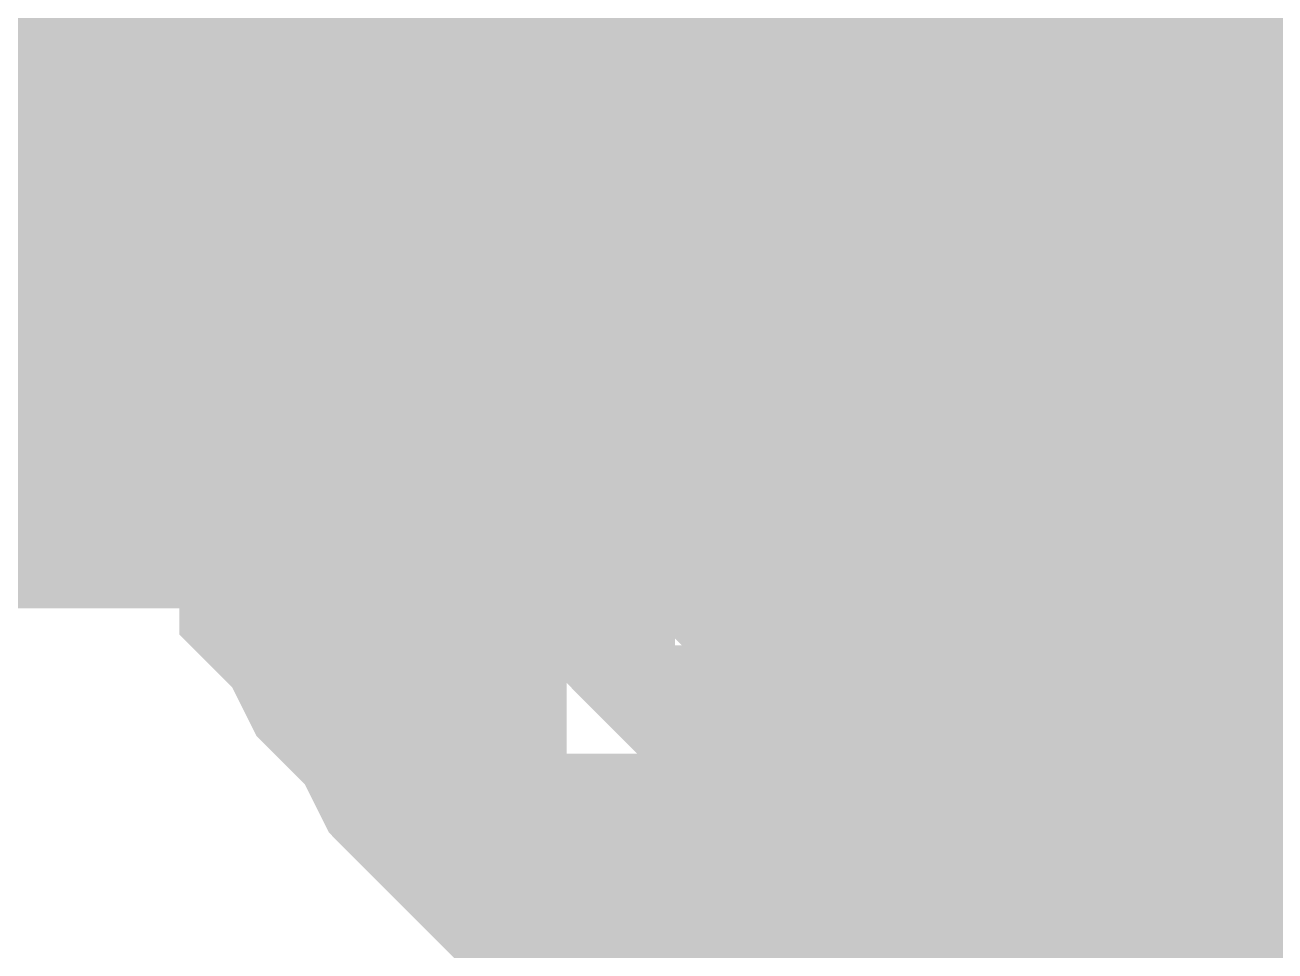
# Model space of a CAD drawing. Header units: inches. Extents: x 0 to 841, y 0 to 594.
# Drawn here: x 379.019 to 380.179, y 551.803 to 552.662 of the extents above; entities that cross this region are included whole.
import ezdxf

# ---------------------------------------------------------------- set-up
doc = ezdxf.new("R2010")
doc.units = ezdxf.units.IN
doc.layers.add('Sheet', color=255, linetype='Continuous')

msp = doc.modelspace()

# ---------------------------------------------------------------- linework, layer by layer
at = {"layer": 'Sheet'}
for points in [[(387.5095, 567.4982, 0.7493, 0.7493, 0), (380.0086, 567.4982, 0.7493, 0.7493, 0), (380.0086, 552.4955, 0.7493, 0.7493, 0), (380.0086, 552.4955, 0.7493, 0.7493, 0), (380.0086, 549.98, 0.7493, 0.7493, 0)], [(379.245, 552.4955, 0.2997, 0.2997, 0), (379.245, 552.5404, 0.2997, 0.2997, 0), (379.245, 552.5628, 0.2997, 0.2997, 0), (379.245, 552.6078, 0.2997, 0.2997, 0), (379.2675, 552.6527, 0.2997, 0.2997, 0), (379.2675, 552.6751, 0.2997, 0.2997, 0), (379.2899, 552.7201, 0.2997, 0.2997, 0), (379.2899, 552.7425, 0.2997, 0.2997, 0), (379.3124, 552.7874, 0.2997, 0.2997, 0), (379.3124, 552.8099, 0.2997, 0.2997, 0), (379.3348, 552.8548, 0.2997, 0.2997, 0)], [(379.245, 552.4955, 0.2997, 0.2997, 0), (379.245, 552.5404, 0.2997, 0.2997, 0), (379.245, 552.5628, 0.2997, 0.2997, 0), (379.245, 552.6078, 0.2997, 0.2997, 0), (379.2675, 552.6527, 0.2997, 0.2997, 0), (379.2675, 552.6751, 0.2997, 0.2997, 0), (379.2899, 552.7201, 0.2997, 0.2997, 0), (379.2899, 552.7425, 0.2997, 0.2997, 0), (379.3124, 552.7874, 0.2997, 0.2997, 0), (379.3124, 552.8099, 0.2997, 0.2997, 0), (379.3348, 552.8548, 0.2997, 0.2997, 0)], [(379.245, 552.4955, 0.2997, 0.2997, 0), (379.245, 552.5404, 0.2997, 0.2997, 0), (379.245, 552.5628, 0.2997, 0.2997, 0), (379.245, 552.6078, 0.2997, 0.2997, 0), (379.2675, 552.6527, 0.2997, 0.2997, 0), (379.2675, 552.6751, 0.2997, 0.2997, 0), (379.2899, 552.7201, 0.2997, 0.2997, 0), (379.2899, 552.7425, 0.2997, 0.2997, 0), (379.3124, 552.7874, 0.2997, 0.2997, 0), (379.3124, 552.8099, 0.2997, 0.2997, 0), (379.3348, 552.8548, 0.2997, 0.2997, 0)], [(379.245, 552.4955, 0.2997, 0.2997, 0), (379.245, 552.5404, 0.2997, 0.2997, 0), (379.245, 552.5628, 0.2997, 0.2997, 0), (379.245, 552.6078, 0.2997, 0.2997, 0), (379.2675, 552.6527, 0.2997, 0.2997, 0), (379.2675, 552.6751, 0.2997, 0.2997, 0), (379.2899, 552.7201, 0.2997, 0.2997, 0), (379.2899, 552.7425, 0.2997, 0.2997, 0), (379.3124, 552.7874, 0.2997, 0.2997, 0), (379.3124, 552.8099, 0.2997, 0.2997, 0), (379.3348, 552.8548, 0.2997, 0.2997, 0)], [(379.5145, 552.4955, 0.2997, 0.2997, 0), (379.5145, 552.5179, 0.2997, 0.2997, 0), (379.5145, 552.5404, 0.2997, 0.2997, 0), (379.5145, 552.5628, 0.2997, 0.2997, 0), (379.5145, 552.5853, 0.2997, 0.2997, 0), (379.537, 552.6078, 0.2997, 0.2997, 0), (379.537, 552.6302, 0.2997, 0.2997, 0), (379.537, 552.6751, 0.2997, 0.2997, 0), (379.5594, 552.6751, 0.2997, 0.2997, 0), (379.5594, 552.6976, 0.2997, 0.2997, 0), (379.5819, 552.7201, 0.2997, 0.2997, 0), (379.5819, 552.7425, 0.2997, 0.2997, 0), (379.6043, 552.765, 0.2997, 0.2997, 0), (379.6043, 552.7874, 0.2997, 0.2997, 0), (379.6268, 552.8099, 0.2997, 0.2997, 0), (379.6492, 552.8324, 0.2997, 0.2997, 0)], [(379.5145, 552.4955, 0.2997, 0.2997, 0), (379.5145, 552.5179, 0.2997, 0.2997, 0), (379.5145, 552.5404, 0.2997, 0.2997, 0), (379.5145, 552.5628, 0.2997, 0.2997, 0), (379.5145, 552.5853, 0.2997, 0.2997, 0), (379.537, 552.6078, 0.2997, 0.2997, 0), (379.537, 552.6302, 0.2997, 0.2997, 0), (379.537, 552.6751, 0.2997, 0.2997, 0), (379.5594, 552.6751, 0.2997, 0.2997, 0), (379.5594, 552.6976, 0.2997, 0.2997, 0), (379.5819, 552.7201, 0.2997, 0.2997, 0), (379.5819, 552.7425, 0.2997, 0.2997, 0), (379.6043, 552.765, 0.2997, 0.2997, 0), (379.6043, 552.7874, 0.2997, 0.2997, 0), (379.6268, 552.8099, 0.2997, 0.2997, 0), (379.6492, 552.8324, 0.2997, 0.2997, 0)], [(379.5145, 552.4955, 0.2997, 0.2997, 0), (379.5145, 552.5179, 0.2997, 0.2997, 0), (379.5145, 552.5404, 0.2997, 0.2997, 0), (379.5145, 552.5628, 0.2997, 0.2997, 0), (379.5145, 552.5853, 0.2997, 0.2997, 0), (379.537, 552.6078, 0.2997, 0.2997, 0), (379.537, 552.6302, 0.2997, 0.2997, 0), (379.537, 552.6751, 0.2997, 0.2997, 0), (379.5594, 552.6751, 0.2997, 0.2997, 0), (379.5594, 552.6976, 0.2997, 0.2997, 0), (379.5819, 552.7201, 0.2997, 0.2997, 0), (379.5819, 552.7425, 0.2997, 0.2997, 0), (379.6043, 552.765, 0.2997, 0.2997, 0), (379.6043, 552.7874, 0.2997, 0.2997, 0), (379.6268, 552.8099, 0.2997, 0.2997, 0), (379.6492, 552.8324, 0.2997, 0.2997, 0)], [(379.5145, 552.4955, 0.2997, 0.2997, 0), (379.5145, 552.5179, 0.2997, 0.2997, 0), (379.5145, 552.5404, 0.2997, 0.2997, 0), (379.5145, 552.5628, 0.2997, 0.2997, 0), (379.5145, 552.5853, 0.2997, 0.2997, 0), (379.537, 552.6078, 0.2997, 0.2997, 0), (379.537, 552.6302, 0.2997, 0.2997, 0), (379.537, 552.6751, 0.2997, 0.2997, 0), (379.5594, 552.6751, 0.2997, 0.2997, 0), (379.5594, 552.6976, 0.2997, 0.2997, 0), (379.5819, 552.7201, 0.2997, 0.2997, 0), (379.5819, 552.7425, 0.2997, 0.2997, 0), (379.6043, 552.765, 0.2997, 0.2997, 0), (379.6043, 552.7874, 0.2997, 0.2997, 0), (379.6268, 552.8099, 0.2997, 0.2997, 0), (379.6492, 552.8324, 0.2997, 0.2997, 0)], [(345.0193, 552.4955, 0.7493, 0.7493, 0), (362.5139, 552.4955, 0.7493, 0.7493, 0), (380.0086, 552.4955, 0.7493, 0.7493, 0)], [(380.0086, 552.4955, 0.7493, 0.7493, 0), (385.0167, 552.4955, 0.7493, 0.7493, 0)], [(379.245, 552.4955, 0.0991, 0.0991, 0), (379.245, 552.5404, 0.0991, 0.0991, 0), (379.245, 552.5628, 0.0991, 0.0991, 0), (379.245, 552.6078, 0.0991, 0.0991, 0), (379.2675, 552.6527, 0.0991, 0.0991, 0), (379.2675, 552.6751, 0.0991, 0.0991, 0), (379.2899, 552.7201, 0.0991, 0.0991, 0)], [(379.245, 552.4955, 0.0991, 0.0991, 0), (379.245, 552.5404, 0.0991, 0.0991, 0), (379.245, 552.5628, 0.0991, 0.0991, 0), (379.245, 552.6078, 0.0991, 0.0991, 0), (379.2675, 552.6527, 0.0991, 0.0991, 0), (379.2675, 552.6751, 0.0991, 0.0991, 0), (379.2899, 552.7201, 0.0991, 0.0991, 0)], [(379.245, 552.4955, 0.0991, 0.0991, 0), (379.245, 552.5404, 0.0991, 0.0991, 0), (379.245, 552.5628, 0.0991, 0.0991, 0), (379.245, 552.6078, 0.0991, 0.0991, 0), (379.2675, 552.6527, 0.0991, 0.0991, 0), (379.2675, 552.6751, 0.0991, 0.0991, 0), (379.2899, 552.7201, 0.0991, 0.0991, 0)], [(379.245, 552.4955, 0.0991, 0.0991, 0), (379.245, 552.5404, 0.0991, 0.0991, 0), (379.245, 552.5628, 0.0991, 0.0991, 0), (379.245, 552.6078, 0.0991, 0.0991, 0), (379.2675, 552.6527, 0.0991, 0.0991, 0), (379.2675, 552.6751, 0.0991, 0.0991, 0), (379.2899, 552.7201, 0.0991, 0.0991, 0)], [(379.5145, 552.4955, 0.0991, 0.0991, 0), (379.5145, 552.5179, 0.0991, 0.0991, 0), (379.5145, 552.5404, 0.0991, 0.0991, 0), (379.5145, 552.5628, 0.0991, 0.0991, 0), (379.5145, 552.5853, 0.0991, 0.0991, 0), (379.537, 552.6078, 0.0991, 0.0991, 0), (379.537, 552.6302, 0.0991, 0.0991, 0), (379.537, 552.6751, 0.0991, 0.0991, 0), (379.5594, 552.6751, 0.0991, 0.0991, 0), (379.5594, 552.6976, 0.0991, 0.0991, 0), (379.5819, 552.7201, 0.0991, 0.0991, 0)], [(379.5145, 552.4955, 0.0991, 0.0991, 0), (379.5145, 552.5179, 0.0991, 0.0991, 0), (379.5145, 552.5404, 0.0991, 0.0991, 0), (379.5145, 552.5628, 0.0991, 0.0991, 0), (379.5145, 552.5853, 0.0991, 0.0991, 0), (379.537, 552.6078, 0.0991, 0.0991, 0), (379.537, 552.6302, 0.0991, 0.0991, 0), (379.537, 552.6751, 0.0991, 0.0991, 0), (379.5594, 552.6751, 0.0991, 0.0991, 0), (379.5594, 552.6976, 0.0991, 0.0991, 0), (379.5819, 552.7201, 0.0991, 0.0991, 0)], [(379.5145, 552.4955, 0.0991, 0.0991, 0), (379.5145, 552.5179, 0.0991, 0.0991, 0), (379.5145, 552.5404, 0.0991, 0.0991, 0), (379.5145, 552.5628, 0.0991, 0.0991, 0), (379.5145, 552.5853, 0.0991, 0.0991, 0), (379.537, 552.6078, 0.0991, 0.0991, 0), (379.537, 552.6302, 0.0991, 0.0991, 0), (379.537, 552.6751, 0.0991, 0.0991, 0), (379.5594, 552.6751, 0.0991, 0.0991, 0), (379.5594, 552.6976, 0.0991, 0.0991, 0), (379.5819, 552.7201, 0.0991, 0.0991, 0)], [(379.5145, 552.4955, 0.0991, 0.0991, 0), (379.5145, 552.5179, 0.0991, 0.0991, 0), (379.5145, 552.5404, 0.0991, 0.0991, 0), (379.5145, 552.5628, 0.0991, 0.0991, 0), (379.5145, 552.5853, 0.0991, 0.0991, 0), (379.537, 552.6078, 0.0991, 0.0991, 0), (379.537, 552.6302, 0.0991, 0.0991, 0), (379.537, 552.6751, 0.0991, 0.0991, 0), (379.5594, 552.6751, 0.0991, 0.0991, 0), (379.5594, 552.6976, 0.0991, 0.0991, 0), (379.5819, 552.7201, 0.0991, 0.0991, 0)], [(380.0086, 551.7319, 0.2997, 0.2997, 0), (379.9637, 551.7319, 0.2997, 0.2997, 0), (379.9187, 551.7319, 0.2997, 0.2997, 0), (379.8963, 551.7319, 0.2997, 0.2997, 0), (379.8514, 551.7543, 0.2997, 0.2997, 0), (379.8065, 551.7543, 0.2997, 0.2997, 0), (379.784, 551.7768, 0.2997, 0.2997, 0), (379.7391, 551.7768, 0.2997, 0.2997, 0), (379.7166, 551.7992, 0.2997, 0.2997, 0), (379.6717, 551.7992, 0.2997, 0.2997, 0), (379.6492, 551.8217, 0.2997, 0.2997, 0), (379.6043, 551.8441, 0.2997, 0.2997, 0), (379.5819, 551.8666, 0.2997, 0.2997, 0), (379.5594, 551.8891, 0.2997, 0.2997, 0), (379.5145, 551.9115, 0.2997, 0.2997, 0), (379.492, 551.934, 0.2997, 0.2997, 0), (379.4696, 551.9564, 0.2997, 0.2997, 0), (379.4471, 551.9789, 0.2997, 0.2997, 0), (379.4247, 552.0014, 0.2997, 0.2997, 0), (379.4022, 552.0463, 0.2997, 0.2997, 0), (379.3798, 552.0687, 0.2997, 0.2997, 0), (379.3573, 552.0912, 0.2997, 0.2997, 0), (379.3348, 552.1361, 0.2997, 0.2997, 0), (379.3124, 552.1586, 0.2997, 0.2997, 0), (379.3124, 552.2035, 0.2997, 0.2997, 0), (379.2899, 552.226, 0.2997, 0.2997, 0), (379.2899, 552.2709, 0.2997, 0.2997, 0), (379.2675, 552.2933, 0.2997, 0.2997, 0), (379.2675, 552.3382, 0.2997, 0.2997, 0), (379.245, 552.3832, 0.2997, 0.2997, 0), (379.245, 552.4056, 0.2997, 0.2997, 0), (379.245, 552.4505, 0.2997, 0.2997, 0), (379.245, 552.4955, 0.2997, 0.2997, 0)], [(379.245, 552.4955, 0.2997, 0.2997, 0), (379.245, 552.4955, 0.2997, 0.2997, 0)], [(380.0086, 551.7319, 0.2997, 0.2997, 0), (379.9637, 551.7319, 0.2997, 0.2997, 0), (379.9187, 551.7319, 0.2997, 0.2997, 0), (379.8963, 551.7319, 0.2997, 0.2997, 0), (379.8514, 551.7543, 0.2997, 0.2997, 0), (379.8065, 551.7543, 0.2997, 0.2997, 0), (379.784, 551.7768, 0.2997, 0.2997, 0), (379.7391, 551.7768, 0.2997, 0.2997, 0), (379.7166, 551.7992, 0.2997, 0.2997, 0), (379.6717, 551.7992, 0.2997, 0.2997, 0), (379.6492, 551.8217, 0.2997, 0.2997, 0), (379.6043, 551.8441, 0.2997, 0.2997, 0), (379.5819, 551.8666, 0.2997, 0.2997, 0), (379.5594, 551.8891, 0.2997, 0.2997, 0), (379.5145, 551.9115, 0.2997, 0.2997, 0), (379.492, 551.934, 0.2997, 0.2997, 0), (379.4696, 551.9564, 0.2997, 0.2997, 0), (379.4471, 551.9789, 0.2997, 0.2997, 0), (379.4247, 552.0014, 0.2997, 0.2997, 0), (379.4022, 552.0463, 0.2997, 0.2997, 0), (379.3798, 552.0687, 0.2997, 0.2997, 0), (379.3573, 552.0912, 0.2997, 0.2997, 0), (379.3348, 552.1361, 0.2997, 0.2997, 0), (379.3124, 552.1586, 0.2997, 0.2997, 0), (379.3124, 552.2035, 0.2997, 0.2997, 0), (379.2899, 552.226, 0.2997, 0.2997, 0), (379.2899, 552.2709, 0.2997, 0.2997, 0), (379.2675, 552.2933, 0.2997, 0.2997, 0), (379.2675, 552.3382, 0.2997, 0.2997, 0), (379.245, 552.3832, 0.2997, 0.2997, 0), (379.245, 552.4056, 0.2997, 0.2997, 0), (379.245, 552.4505, 0.2997, 0.2997, 0), (379.245, 552.4955, 0.2997, 0.2997, 0)], [(379.245, 552.4955, 0.2997, 0.2997, 0), (379.245, 552.4955, 0.2997, 0.2997, 0)], [(380.0086, 551.7319, 0.2997, 0.2997, 0), (379.9637, 551.7319, 0.2997, 0.2997, 0), (379.9187, 551.7319, 0.2997, 0.2997, 0), (379.8963, 551.7319, 0.2997, 0.2997, 0), (379.8514, 551.7543, 0.2997, 0.2997, 0), (379.8065, 551.7543, 0.2997, 0.2997, 0), (379.784, 551.7768, 0.2997, 0.2997, 0), (379.7391, 551.7768, 0.2997, 0.2997, 0), (379.7166, 551.7992, 0.2997, 0.2997, 0), (379.6717, 551.7992, 0.2997, 0.2997, 0), (379.6492, 551.8217, 0.2997, 0.2997, 0), (379.6043, 551.8441, 0.2997, 0.2997, 0), (379.5819, 551.8666, 0.2997, 0.2997, 0), (379.5594, 551.8891, 0.2997, 0.2997, 0), (379.5145, 551.9115, 0.2997, 0.2997, 0), (379.492, 551.934, 0.2997, 0.2997, 0), (379.4696, 551.9564, 0.2997, 0.2997, 0), (379.4471, 551.9789, 0.2997, 0.2997, 0), (379.4247, 552.0014, 0.2997, 0.2997, 0), (379.4022, 552.0463, 0.2997, 0.2997, 0), (379.3798, 552.0687, 0.2997, 0.2997, 0), (379.3573, 552.0912, 0.2997, 0.2997, 0), (379.3348, 552.1361, 0.2997, 0.2997, 0), (379.3124, 552.1586, 0.2997, 0.2997, 0), (379.3124, 552.2035, 0.2997, 0.2997, 0), (379.2899, 552.226, 0.2997, 0.2997, 0), (379.2899, 552.2709, 0.2997, 0.2997, 0), (379.2675, 552.2933, 0.2997, 0.2997, 0), (379.2675, 552.3382, 0.2997, 0.2997, 0), (379.245, 552.3832, 0.2997, 0.2997, 0), (379.245, 552.4056, 0.2997, 0.2997, 0), (379.245, 552.4505, 0.2997, 0.2997, 0), (379.245, 552.4955, 0.2997, 0.2997, 0)], [(379.245, 552.4955, 0.2997, 0.2997, 0), (379.245, 552.4955, 0.2997, 0.2997, 0)], [(380.0086, 551.7319, 0.2997, 0.2997, 0), (379.9637, 551.7319, 0.2997, 0.2997, 0), (379.9187, 551.7319, 0.2997, 0.2997, 0), (379.8963, 551.7319, 0.2997, 0.2997, 0), (379.8514, 551.7543, 0.2997, 0.2997, 0), (379.8065, 551.7543, 0.2997, 0.2997, 0), (379.784, 551.7768, 0.2997, 0.2997, 0), (379.7391, 551.7768, 0.2997, 0.2997, 0), (379.7166, 551.7992, 0.2997, 0.2997, 0), (379.6717, 551.7992, 0.2997, 0.2997, 0), (379.6492, 551.8217, 0.2997, 0.2997, 0), (379.6043, 551.8441, 0.2997, 0.2997, 0), (379.5819, 551.8666, 0.2997, 0.2997, 0), (379.5594, 551.8891, 0.2997, 0.2997, 0), (379.5145, 551.9115, 0.2997, 0.2997, 0), (379.492, 551.934, 0.2997, 0.2997, 0), (379.4696, 551.9564, 0.2997, 0.2997, 0), (379.4471, 551.9789, 0.2997, 0.2997, 0), (379.4247, 552.0014, 0.2997, 0.2997, 0), (379.4022, 552.0463, 0.2997, 0.2997, 0), (379.3798, 552.0687, 0.2997, 0.2997, 0), (379.3573, 552.0912, 0.2997, 0.2997, 0), (379.3348, 552.1361, 0.2997, 0.2997, 0), (379.3124, 552.1586, 0.2997, 0.2997, 0), (379.3124, 552.2035, 0.2997, 0.2997, 0), (379.2899, 552.226, 0.2997, 0.2997, 0), (379.2899, 552.2709, 0.2997, 0.2997, 0), (379.2675, 552.2933, 0.2997, 0.2997, 0), (379.2675, 552.3382, 0.2997, 0.2997, 0), (379.245, 552.3832, 0.2997, 0.2997, 0), (379.245, 552.4056, 0.2997, 0.2997, 0), (379.245, 552.4505, 0.2997, 0.2997, 0), (379.245, 552.4955, 0.2997, 0.2997, 0)], [(379.245, 552.4955, 0.2997, 0.2997, 0), (379.245, 552.4955, 0.2997, 0.2997, 0)], [(380.0086, 551.9789, 0.2997, 0.2997, 0), (379.9861, 551.9789, 0.2997, 0.2997, 0), (379.9637, 551.9789, 0.2997, 0.2997, 0), (379.9412, 551.9789, 0.2997, 0.2997, 0), (379.9187, 551.9789, 0.2997, 0.2997, 0), (379.8963, 552.0014, 0.2997, 0.2997, 0), (379.8738, 552.0014, 0.2997, 0.2997, 0), (379.8289, 552.0014, 0.2997, 0.2997, 0), (379.8065, 552.0238, 0.2997, 0.2997, 0), (379.8065, 552.0238, 0.2997, 0.2997, 0), (379.784, 552.0463, 0.2997, 0.2997, 0), (379.7615, 552.0463, 0.2997, 0.2997, 0), (379.7391, 552.0687, 0.2997, 0.2997, 0), (379.7166, 552.0687, 0.2997, 0.2997, 0), (379.6942, 552.0912, 0.2997, 0.2997, 0), (379.6717, 552.1137, 0.2997, 0.2997, 0), (379.6717, 552.1361, 0.2997, 0.2997, 0), (379.6492, 552.1361, 0.2997, 0.2997, 0), (379.6268, 552.1586, 0.2997, 0.2997, 0), (379.6043, 552.181, 0.2997, 0.2997, 0), (379.6043, 552.2035, 0.2997, 0.2997, 0), (379.5819, 552.226, 0.2997, 0.2997, 0), (379.5819, 552.2484, 0.2997, 0.2997, 0), (379.5594, 552.2709, 0.2997, 0.2997, 0), (379.5594, 552.2933, 0.2997, 0.2997, 0), (379.537, 552.3158, 0.2997, 0.2997, 0), (379.537, 552.3382, 0.2997, 0.2997, 0), (379.537, 552.3607, 0.2997, 0.2997, 0), (379.5145, 552.3832, 0.2997, 0.2997, 0), (379.5145, 552.4056, 0.2997, 0.2997, 0), (379.5145, 552.4505, 0.2997, 0.2997, 0), (379.5145, 552.473, 0.2997, 0.2997, 0), (379.5145, 552.4955, 0.2997, 0.2997, 0)], [(379.5145, 552.4955, 0.2997, 0.2997, 0), (379.5145, 552.4955, 0.2997, 0.2997, 0)], [(380.0086, 551.9789, 0.2997, 0.2997, 0), (379.9861, 551.9789, 0.2997, 0.2997, 0), (379.9637, 551.9789, 0.2997, 0.2997, 0), (379.9412, 551.9789, 0.2997, 0.2997, 0), (379.9187, 551.9789, 0.2997, 0.2997, 0), (379.8963, 552.0014, 0.2997, 0.2997, 0), (379.8738, 552.0014, 0.2997, 0.2997, 0), (379.8289, 552.0014, 0.2997, 0.2997, 0), (379.8065, 552.0238, 0.2997, 0.2997, 0), (379.8065, 552.0238, 0.2997, 0.2997, 0), (379.784, 552.0463, 0.2997, 0.2997, 0), (379.7615, 552.0463, 0.2997, 0.2997, 0), (379.7391, 552.0687, 0.2997, 0.2997, 0), (379.7166, 552.0687, 0.2997, 0.2997, 0), (379.6942, 552.0912, 0.2997, 0.2997, 0), (379.6717, 552.1137, 0.2997, 0.2997, 0), (379.6717, 552.1361, 0.2997, 0.2997, 0), (379.6492, 552.1361, 0.2997, 0.2997, 0), (379.6268, 552.1586, 0.2997, 0.2997, 0), (379.6043, 552.181, 0.2997, 0.2997, 0), (379.6043, 552.2035, 0.2997, 0.2997, 0), (379.5819, 552.226, 0.2997, 0.2997, 0), (379.5819, 552.2484, 0.2997, 0.2997, 0), (379.5594, 552.2709, 0.2997, 0.2997, 0), (379.5594, 552.2933, 0.2997, 0.2997, 0), (379.537, 552.3158, 0.2997, 0.2997, 0), (379.537, 552.3382, 0.2997, 0.2997, 0), (379.537, 552.3607, 0.2997, 0.2997, 0), (379.5145, 552.3832, 0.2997, 0.2997, 0), (379.5145, 552.4056, 0.2997, 0.2997, 0), (379.5145, 552.4505, 0.2997, 0.2997, 0), (379.5145, 552.473, 0.2997, 0.2997, 0), (379.5145, 552.4955, 0.2997, 0.2997, 0)], [(379.5145, 552.4955, 0.2997, 0.2997, 0), (379.5145, 552.4955, 0.2997, 0.2997, 0)], [(380.0086, 551.9789, 0.2997, 0.2997, 0), (379.9861, 551.9789, 0.2997, 0.2997, 0), (379.9637, 551.9789, 0.2997, 0.2997, 0), (379.9412, 551.9789, 0.2997, 0.2997, 0), (379.9187, 551.9789, 0.2997, 0.2997, 0), (379.8963, 552.0014, 0.2997, 0.2997, 0), (379.8738, 552.0014, 0.2997, 0.2997, 0), (379.8289, 552.0014, 0.2997, 0.2997, 0), (379.8065, 552.0238, 0.2997, 0.2997, 0), (379.8065, 552.0238, 0.2997, 0.2997, 0), (379.784, 552.0463, 0.2997, 0.2997, 0), (379.7615, 552.0463, 0.2997, 0.2997, 0), (379.7391, 552.0687, 0.2997, 0.2997, 0), (379.7166, 552.0687, 0.2997, 0.2997, 0), (379.6942, 552.0912, 0.2997, 0.2997, 0), (379.6717, 552.1137, 0.2997, 0.2997, 0), (379.6717, 552.1361, 0.2997, 0.2997, 0), (379.6492, 552.1361, 0.2997, 0.2997, 0), (379.6268, 552.1586, 0.2997, 0.2997, 0), (379.6043, 552.181, 0.2997, 0.2997, 0), (379.6043, 552.2035, 0.2997, 0.2997, 0), (379.5819, 552.226, 0.2997, 0.2997, 0), (379.5819, 552.2484, 0.2997, 0.2997, 0), (379.5594, 552.2709, 0.2997, 0.2997, 0), (379.5594, 552.2933, 0.2997, 0.2997, 0), (379.537, 552.3158, 0.2997, 0.2997, 0), (379.537, 552.3382, 0.2997, 0.2997, 0), (379.537, 552.3607, 0.2997, 0.2997, 0), (379.5145, 552.3832, 0.2997, 0.2997, 0), (379.5145, 552.4056, 0.2997, 0.2997, 0), (379.5145, 552.4505, 0.2997, 0.2997, 0), (379.5145, 552.473, 0.2997, 0.2997, 0), (379.5145, 552.4955, 0.2997, 0.2997, 0)], [(379.5145, 552.4955, 0.2997, 0.2997, 0), (379.5145, 552.4955, 0.2997, 0.2997, 0)], [(380.0086, 551.9789, 0.2997, 0.2997, 0), (379.9861, 551.9789, 0.2997, 0.2997, 0), (379.9637, 551.9789, 0.2997, 0.2997, 0), (379.9412, 551.9789, 0.2997, 0.2997, 0), (379.9187, 551.9789, 0.2997, 0.2997, 0), (379.8963, 552.0014, 0.2997, 0.2997, 0), (379.8738, 552.0014, 0.2997, 0.2997, 0), (379.8289, 552.0014, 0.2997, 0.2997, 0), (379.8065, 552.0238, 0.2997, 0.2997, 0), (379.8065, 552.0238, 0.2997, 0.2997, 0), (379.784, 552.0463, 0.2997, 0.2997, 0), (379.7615, 552.0463, 0.2997, 0.2997, 0), (379.7391, 552.0687, 0.2997, 0.2997, 0), (379.7166, 552.0687, 0.2997, 0.2997, 0), (379.6942, 552.0912, 0.2997, 0.2997, 0), (379.6717, 552.1137, 0.2997, 0.2997, 0), (379.6717, 552.1361, 0.2997, 0.2997, 0), (379.6492, 552.1361, 0.2997, 0.2997, 0), (379.6268, 552.1586, 0.2997, 0.2997, 0), (379.6043, 552.181, 0.2997, 0.2997, 0), (379.6043, 552.2035, 0.2997, 0.2997, 0), (379.5819, 552.226, 0.2997, 0.2997, 0), (379.5819, 552.2484, 0.2997, 0.2997, 0), (379.5594, 552.2709, 0.2997, 0.2997, 0), (379.5594, 552.2933, 0.2997, 0.2997, 0), (379.537, 552.3158, 0.2997, 0.2997, 0), (379.537, 552.3382, 0.2997, 0.2997, 0), (379.537, 552.3607, 0.2997, 0.2997, 0), (379.5145, 552.3832, 0.2997, 0.2997, 0), (379.5145, 552.4056, 0.2997, 0.2997, 0), (379.5145, 552.4505, 0.2997, 0.2997, 0), (379.5145, 552.473, 0.2997, 0.2997, 0), (379.5145, 552.4955, 0.2997, 0.2997, 0)], [(379.5145, 552.4955, 0.2997, 0.2997, 0), (379.5145, 552.4955, 0.2997, 0.2997, 0)], [(379.8963, 551.7319, 0.0991, 0.0991, 0), (379.8514, 551.7543, 0.0991, 0.0991, 0), (379.8065, 551.7543, 0.0991, 0.0991, 0), (379.784, 551.7768, 0.0991, 0.0991, 0), (379.7391, 551.7768, 0.0991, 0.0991, 0), (379.7166, 551.7992, 0.0991, 0.0991, 0), (379.6717, 551.7992, 0.0991, 0.0991, 0), (379.6492, 551.8217, 0.0991, 0.0991, 0), (379.6043, 551.8441, 0.0991, 0.0991, 0), (379.5819, 551.8666, 0.0991, 0.0991, 0), (379.5594, 551.8891, 0.0991, 0.0991, 0), (379.5145, 551.9115, 0.0991, 0.0991, 0), (379.492, 551.934, 0.0991, 0.0991, 0), (379.4696, 551.9564, 0.0991, 0.0991, 0), (379.4471, 551.9789, 0.0991, 0.0991, 0), (379.4247, 552.0014, 0.0991, 0.0991, 0), (379.4022, 552.0463, 0.0991, 0.0991, 0), (379.3798, 552.0687, 0.0991, 0.0991, 0), (379.3573, 552.0912, 0.0991, 0.0991, 0), (379.3348, 552.1361, 0.0991, 0.0991, 0), (379.3124, 552.1586, 0.0991, 0.0991, 0), (379.3124, 552.2035, 0.0991, 0.0991, 0), (379.2899, 552.226, 0.0991, 0.0991, 0), (379.2899, 552.2709, 0.0991, 0.0991, 0), (379.2675, 552.2933, 0.0991, 0.0991, 0), (379.2675, 552.3382, 0.0991, 0.0991, 0), (379.245, 552.3832, 0.0991, 0.0991, 0), (379.245, 552.4056, 0.0991, 0.0991, 0), (379.245, 552.4505, 0.0991, 0.0991, 0), (379.245, 552.4955, 0.0991, 0.0991, 0)], [(379.245, 552.4955, 0.0991, 0.0991, 0), (379.245, 552.4955, 0.0991, 0.0991, 0)], [(379.8963, 551.7319, 0.0991, 0.0991, 0), (379.8514, 551.7543, 0.0991, 0.0991, 0), (379.8065, 551.7543, 0.0991, 0.0991, 0), (379.784, 551.7768, 0.0991, 0.0991, 0), (379.7391, 551.7768, 0.0991, 0.0991, 0), (379.7166, 551.7992, 0.0991, 0.0991, 0), (379.6717, 551.7992, 0.0991, 0.0991, 0), (379.6492, 551.8217, 0.0991, 0.0991, 0), (379.6043, 551.8441, 0.0991, 0.0991, 0), (379.5819, 551.8666, 0.0991, 0.0991, 0), (379.5594, 551.8891, 0.0991, 0.0991, 0), (379.5145, 551.9115, 0.0991, 0.0991, 0), (379.492, 551.934, 0.0991, 0.0991, 0), (379.4696, 551.9564, 0.0991, 0.0991, 0), (379.4471, 551.9789, 0.0991, 0.0991, 0), (379.4247, 552.0014, 0.0991, 0.0991, 0), (379.4022, 552.0463, 0.0991, 0.0991, 0), (379.3798, 552.0687, 0.0991, 0.0991, 0), (379.3573, 552.0912, 0.0991, 0.0991, 0), (379.3348, 552.1361, 0.0991, 0.0991, 0), (379.3124, 552.1586, 0.0991, 0.0991, 0), (379.3124, 552.2035, 0.0991, 0.0991, 0), (379.2899, 552.226, 0.0991, 0.0991, 0), (379.2899, 552.2709, 0.0991, 0.0991, 0), (379.2675, 552.2933, 0.0991, 0.0991, 0), (379.2675, 552.3382, 0.0991, 0.0991, 0), (379.245, 552.3832, 0.0991, 0.0991, 0), (379.245, 552.4056, 0.0991, 0.0991, 0), (379.245, 552.4505, 0.0991, 0.0991, 0), (379.245, 552.4955, 0.0991, 0.0991, 0)], [(379.245, 552.4955, 0.0991, 0.0991, 0), (379.245, 552.4955, 0.0991, 0.0991, 0)], [(379.8963, 551.7319, 0.0991, 0.0991, 0), (379.8514, 551.7543, 0.0991, 0.0991, 0), (379.8065, 551.7543, 0.0991, 0.0991, 0), (379.784, 551.7768, 0.0991, 0.0991, 0), (379.7391, 551.7768, 0.0991, 0.0991, 0), (379.7166, 551.7992, 0.0991, 0.0991, 0), (379.6717, 551.7992, 0.0991, 0.0991, 0), (379.6492, 551.8217, 0.0991, 0.0991, 0), (379.6043, 551.8441, 0.0991, 0.0991, 0), (379.5819, 551.8666, 0.0991, 0.0991, 0), (379.5594, 551.8891, 0.0991, 0.0991, 0), (379.5145, 551.9115, 0.0991, 0.0991, 0), (379.492, 551.934, 0.0991, 0.0991, 0), (379.4696, 551.9564, 0.0991, 0.0991, 0), (379.4471, 551.9789, 0.0991, 0.0991, 0), (379.4247, 552.0014, 0.0991, 0.0991, 0), (379.4022, 552.0463, 0.0991, 0.0991, 0), (379.3798, 552.0687, 0.0991, 0.0991, 0), (379.3573, 552.0912, 0.0991, 0.0991, 0), (379.3348, 552.1361, 0.0991, 0.0991, 0), (379.3124, 552.1586, 0.0991, 0.0991, 0), (379.3124, 552.2035, 0.0991, 0.0991, 0), (379.2899, 552.226, 0.0991, 0.0991, 0), (379.2899, 552.2709, 0.0991, 0.0991, 0), (379.2675, 552.2933, 0.0991, 0.0991, 0), (379.2675, 552.3382, 0.0991, 0.0991, 0), (379.245, 552.3832, 0.0991, 0.0991, 0), (379.245, 552.4056, 0.0991, 0.0991, 0), (379.245, 552.4505, 0.0991, 0.0991, 0), (379.245, 552.4955, 0.0991, 0.0991, 0)], [(379.245, 552.4955, 0.0991, 0.0991, 0), (379.245, 552.4955, 0.0991, 0.0991, 0)], [(379.8963, 551.7319, 0.0991, 0.0991, 0), (379.8514, 551.7543, 0.0991, 0.0991, 0), (379.8065, 551.7543, 0.0991, 0.0991, 0), (379.784, 551.7768, 0.0991, 0.0991, 0), (379.7391, 551.7768, 0.0991, 0.0991, 0), (379.7166, 551.7992, 0.0991, 0.0991, 0), (379.6717, 551.7992, 0.0991, 0.0991, 0), (379.6492, 551.8217, 0.0991, 0.0991, 0), (379.6043, 551.8441, 0.0991, 0.0991, 0), (379.5819, 551.8666, 0.0991, 0.0991, 0), (379.5594, 551.8891, 0.0991, 0.0991, 0), (379.5145, 551.9115, 0.0991, 0.0991, 0), (379.492, 551.934, 0.0991, 0.0991, 0), (379.4696, 551.9564, 0.0991, 0.0991, 0), (379.4471, 551.9789, 0.0991, 0.0991, 0), (379.4247, 552.0014, 0.0991, 0.0991, 0), (379.4022, 552.0463, 0.0991, 0.0991, 0), (379.3798, 552.0687, 0.0991, 0.0991, 0), (379.3573, 552.0912, 0.0991, 0.0991, 0), (379.3348, 552.1361, 0.0991, 0.0991, 0), (379.3124, 552.1586, 0.0991, 0.0991, 0), (379.3124, 552.2035, 0.0991, 0.0991, 0), (379.2899, 552.226, 0.0991, 0.0991, 0), (379.2899, 552.2709, 0.0991, 0.0991, 0), (379.2675, 552.2933, 0.0991, 0.0991, 0), (379.2675, 552.3382, 0.0991, 0.0991, 0), (379.245, 552.3832, 0.0991, 0.0991, 0), (379.245, 552.4056, 0.0991, 0.0991, 0), (379.245, 552.4505, 0.0991, 0.0991, 0), (379.245, 552.4955, 0.0991, 0.0991, 0)], [(379.245, 552.4955, 0.0991, 0.0991, 0), (379.245, 552.4955, 0.0991, 0.0991, 0)], [(380.0086, 551.9789, 0.0991, 0.0991, 0), (379.9861, 551.9789, 0.0991, 0.0991, 0), (379.9637, 551.9789, 0.0991, 0.0991, 0), (379.9412, 551.9789, 0.0991, 0.0991, 0), (379.9187, 551.9789, 0.0991, 0.0991, 0), (379.8963, 552.0014, 0.0991, 0.0991, 0), (379.8738, 552.0014, 0.0991, 0.0991, 0), (379.8289, 552.0014, 0.0991, 0.0991, 0), (379.8065, 552.0238, 0.0991, 0.0991, 0), (379.8065, 552.0238, 0.0991, 0.0991, 0), (379.784, 552.0463, 0.0991, 0.0991, 0), (379.7615, 552.0463, 0.0991, 0.0991, 0), (379.7391, 552.0687, 0.0991, 0.0991, 0), (379.7166, 552.0687, 0.0991, 0.0991, 0), (379.6942, 552.0912, 0.0991, 0.0991, 0), (379.6717, 552.1137, 0.0991, 0.0991, 0), (379.6717, 552.1361, 0.0991, 0.0991, 0), (379.6492, 552.1361, 0.0991, 0.0991, 0), (379.6268, 552.1586, 0.0991, 0.0991, 0), (379.6043, 552.181, 0.0991, 0.0991, 0), (379.6043, 552.2035, 0.0991, 0.0991, 0), (379.5819, 552.226, 0.0991, 0.0991, 0), (379.5819, 552.2484, 0.0991, 0.0991, 0), (379.5594, 552.2709, 0.0991, 0.0991, 0), (379.5594, 552.2933, 0.0991, 0.0991, 0), (379.537, 552.3158, 0.0991, 0.0991, 0), (379.537, 552.3382, 0.0991, 0.0991, 0), (379.537, 552.3607, 0.0991, 0.0991, 0), (379.5145, 552.3832, 0.0991, 0.0991, 0), (379.5145, 552.4056, 0.0991, 0.0991, 0), (379.5145, 552.4505, 0.0991, 0.0991, 0), (379.5145, 552.473, 0.0991, 0.0991, 0), (379.5145, 552.4955, 0.0991, 0.0991, 0)], [(379.5145, 552.4955, 0.0991, 0.0991, 0), (379.5145, 552.4955, 0.0991, 0.0991, 0)], [(380.0086, 551.9789, 0.0991, 0.0991, 0), (379.9861, 551.9789, 0.0991, 0.0991, 0), (379.9637, 551.9789, 0.0991, 0.0991, 0), (379.9412, 551.9789, 0.0991, 0.0991, 0), (379.9187, 551.9789, 0.0991, 0.0991, 0), (379.8963, 552.0014, 0.0991, 0.0991, 0), (379.8738, 552.0014, 0.0991, 0.0991, 0), (379.8289, 552.0014, 0.0991, 0.0991, 0), (379.8065, 552.0238, 0.0991, 0.0991, 0), (379.8065, 552.0238, 0.0991, 0.0991, 0), (379.784, 552.0463, 0.0991, 0.0991, 0), (379.7615, 552.0463, 0.0991, 0.0991, 0), (379.7391, 552.0687, 0.0991, 0.0991, 0), (379.7166, 552.0687, 0.0991, 0.0991, 0), (379.6942, 552.0912, 0.0991, 0.0991, 0), (379.6717, 552.1137, 0.0991, 0.0991, 0), (379.6717, 552.1361, 0.0991, 0.0991, 0), (379.6492, 552.1361, 0.0991, 0.0991, 0), (379.6268, 552.1586, 0.0991, 0.0991, 0), (379.6043, 552.181, 0.0991, 0.0991, 0), (379.6043, 552.2035, 0.0991, 0.0991, 0), (379.5819, 552.226, 0.0991, 0.0991, 0), (379.5819, 552.2484, 0.0991, 0.0991, 0), (379.5594, 552.2709, 0.0991, 0.0991, 0), (379.5594, 552.2933, 0.0991, 0.0991, 0), (379.537, 552.3158, 0.0991, 0.0991, 0), (379.537, 552.3382, 0.0991, 0.0991, 0), (379.537, 552.3607, 0.0991, 0.0991, 0), (379.5145, 552.3832, 0.0991, 0.0991, 0), (379.5145, 552.4056, 0.0991, 0.0991, 0), (379.5145, 552.4505, 0.0991, 0.0991, 0), (379.5145, 552.473, 0.0991, 0.0991, 0), (379.5145, 552.4955, 0.0991, 0.0991, 0)], [(379.5145, 552.4955, 0.0991, 0.0991, 0), (379.5145, 552.4955, 0.0991, 0.0991, 0)], [(380.0086, 551.9789, 0.0991, 0.0991, 0), (379.9861, 551.9789, 0.0991, 0.0991, 0), (379.9637, 551.9789, 0.0991, 0.0991, 0), (379.9412, 551.9789, 0.0991, 0.0991, 0), (379.9187, 551.9789, 0.0991, 0.0991, 0), (379.8963, 552.0014, 0.0991, 0.0991, 0), (379.8738, 552.0014, 0.0991, 0.0991, 0), (379.8289, 552.0014, 0.0991, 0.0991, 0), (379.8065, 552.0238, 0.0991, 0.0991, 0), (379.8065, 552.0238, 0.0991, 0.0991, 0), (379.784, 552.0463, 0.0991, 0.0991, 0), (379.7615, 552.0463, 0.0991, 0.0991, 0), (379.7391, 552.0687, 0.0991, 0.0991, 0), (379.7166, 552.0687, 0.0991, 0.0991, 0), (379.6942, 552.0912, 0.0991, 0.0991, 0), (379.6717, 552.1137, 0.0991, 0.0991, 0), (379.6717, 552.1361, 0.0991, 0.0991, 0), (379.6492, 552.1361, 0.0991, 0.0991, 0), (379.6268, 552.1586, 0.0991, 0.0991, 0), (379.6043, 552.181, 0.0991, 0.0991, 0), (379.6043, 552.2035, 0.0991, 0.0991, 0), (379.5819, 552.226, 0.0991, 0.0991, 0), (379.5819, 552.2484, 0.0991, 0.0991, 0), (379.5594, 552.2709, 0.0991, 0.0991, 0), (379.5594, 552.2933, 0.0991, 0.0991, 0), (379.537, 552.3158, 0.0991, 0.0991, 0), (379.537, 552.3382, 0.0991, 0.0991, 0), (379.537, 552.3607, 0.0991, 0.0991, 0), (379.5145, 552.3832, 0.0991, 0.0991, 0), (379.5145, 552.4056, 0.0991, 0.0991, 0), (379.5145, 552.4505, 0.0991, 0.0991, 0), (379.5145, 552.473, 0.0991, 0.0991, 0), (379.5145, 552.4955, 0.0991, 0.0991, 0)], [(379.5145, 552.4955, 0.0991, 0.0991, 0), (379.5145, 552.4955, 0.0991, 0.0991, 0)], [(380.0086, 551.9789, 0.0991, 0.0991, 0), (379.9861, 551.9789, 0.0991, 0.0991, 0), (379.9637, 551.9789, 0.0991, 0.0991, 0), (379.9412, 551.9789, 0.0991, 0.0991, 0), (379.9187, 551.9789, 0.0991, 0.0991, 0), (379.8963, 552.0014, 0.0991, 0.0991, 0), (379.8738, 552.0014, 0.0991, 0.0991, 0), (379.8289, 552.0014, 0.0991, 0.0991, 0), (379.8065, 552.0238, 0.0991, 0.0991, 0), (379.8065, 552.0238, 0.0991, 0.0991, 0), (379.784, 552.0463, 0.0991, 0.0991, 0), (379.7615, 552.0463, 0.0991, 0.0991, 0), (379.7391, 552.0687, 0.0991, 0.0991, 0), (379.7166, 552.0687, 0.0991, 0.0991, 0), (379.6942, 552.0912, 0.0991, 0.0991, 0), (379.6717, 552.1137, 0.0991, 0.0991, 0), (379.6717, 552.1361, 0.0991, 0.0991, 0), (379.6492, 552.1361, 0.0991, 0.0991, 0), (379.6268, 552.1586, 0.0991, 0.0991, 0), (379.6043, 552.181, 0.0991, 0.0991, 0), (379.6043, 552.2035, 0.0991, 0.0991, 0), (379.5819, 552.226, 0.0991, 0.0991, 0), (379.5819, 552.2484, 0.0991, 0.0991, 0), (379.5594, 552.2709, 0.0991, 0.0991, 0), (379.5594, 552.2933, 0.0991, 0.0991, 0), (379.537, 552.3158, 0.0991, 0.0991, 0), (379.537, 552.3382, 0.0991, 0.0991, 0), (379.537, 552.3607, 0.0991, 0.0991, 0), (379.5145, 552.3832, 0.0991, 0.0991, 0), (379.5145, 552.4056, 0.0991, 0.0991, 0), (379.5145, 552.4505, 0.0991, 0.0991, 0), (379.5145, 552.473, 0.0991, 0.0991, 0), (379.5145, 552.4955, 0.0991, 0.0991, 0)], [(379.5145, 552.4955, 0.0991, 0.0991, 0), (379.5145, 552.4955, 0.0991, 0.0991, 0)], [(380.3454, 552.0912, 0.2997, 0.2997, 0), (380.323, 552.0687, 0.2997, 0.2997, 0), (380.3005, 552.0687, 0.2997, 0.2997, 0), (380.2781, 552.0463, 0.2997, 0.2997, 0), (380.2556, 552.0463, 0.2997, 0.2997, 0), (380.2331, 552.0238, 0.2997, 0.2997, 0), (380.2107, 552.0238, 0.2997, 0.2997, 0), (380.1882, 552.0014, 0.2997, 0.2997, 0), (380.1658, 552.0014, 0.2997, 0.2997, 0), (380.1433, 552.0014, 0.2997, 0.2997, 0), (380.1209, 551.9789, 0.2997, 0.2997, 0), (380.0984, 551.9789, 0.2997, 0.2997, 0), (380.0535, 551.9789, 0.2997, 0.2997, 0), (380.031, 551.9789, 0.2997, 0.2997, 0), (380.0086, 551.9789, 0.2997, 0.2997, 0)], [(380.3454, 552.0912, 0.2997, 0.2997, 0), (380.323, 552.0687, 0.2997, 0.2997, 0), (380.3005, 552.0687, 0.2997, 0.2997, 0), (380.2781, 552.0463, 0.2997, 0.2997, 0), (380.2556, 552.0463, 0.2997, 0.2997, 0), (380.2331, 552.0238, 0.2997, 0.2997, 0), (380.2107, 552.0238, 0.2997, 0.2997, 0), (380.1882, 552.0014, 0.2997, 0.2997, 0), (380.1658, 552.0014, 0.2997, 0.2997, 0), (380.1433, 552.0014, 0.2997, 0.2997, 0), (380.1209, 551.9789, 0.2997, 0.2997, 0), (380.0984, 551.9789, 0.2997, 0.2997, 0), (380.0535, 551.9789, 0.2997, 0.2997, 0), (380.031, 551.9789, 0.2997, 0.2997, 0), (380.0086, 551.9789, 0.2997, 0.2997, 0)], [(380.3454, 552.0912, 0.2997, 0.2997, 0), (380.323, 552.0687, 0.2997, 0.2997, 0), (380.3005, 552.0687, 0.2997, 0.2997, 0), (380.2781, 552.0463, 0.2997, 0.2997, 0), (380.2556, 552.0463, 0.2997, 0.2997, 0), (380.2331, 552.0238, 0.2997, 0.2997, 0), (380.2107, 552.0238, 0.2997, 0.2997, 0), (380.1882, 552.0014, 0.2997, 0.2997, 0), (380.1658, 552.0014, 0.2997, 0.2997, 0), (380.1433, 552.0014, 0.2997, 0.2997, 0), (380.1209, 551.9789, 0.2997, 0.2997, 0), (380.0984, 551.9789, 0.2997, 0.2997, 0), (380.0535, 551.9789, 0.2997, 0.2997, 0), (380.031, 551.9789, 0.2997, 0.2997, 0), (380.0086, 551.9789, 0.2997, 0.2997, 0)], [(380.3454, 552.0912, 0.2997, 0.2997, 0), (380.323, 552.0687, 0.2997, 0.2997, 0), (380.3005, 552.0687, 0.2997, 0.2997, 0), (380.2781, 552.0463, 0.2997, 0.2997, 0), (380.2556, 552.0463, 0.2997, 0.2997, 0), (380.2331, 552.0238, 0.2997, 0.2997, 0), (380.2107, 552.0238, 0.2997, 0.2997, 0), (380.1882, 552.0014, 0.2997, 0.2997, 0), (380.1658, 552.0014, 0.2997, 0.2997, 0), (380.1433, 552.0014, 0.2997, 0.2997, 0), (380.1209, 551.9789, 0.2997, 0.2997, 0), (380.0984, 551.9789, 0.2997, 0.2997, 0), (380.0535, 551.9789, 0.2997, 0.2997, 0), (380.031, 551.9789, 0.2997, 0.2997, 0), (380.0086, 551.9789, 0.2997, 0.2997, 0)], [(380.2331, 552.0238, 0.0991, 0.0991, 0), (380.2107, 552.0238, 0.0991, 0.0991, 0), (380.1882, 552.0014, 0.0991, 0.0991, 0), (380.1658, 552.0014, 0.0991, 0.0991, 0), (380.1433, 552.0014, 0.0991, 0.0991, 0), (380.1209, 551.9789, 0.0991, 0.0991, 0), (380.0984, 551.9789, 0.0991, 0.0991, 0), (380.0535, 551.9789, 0.0991, 0.0991, 0), (380.031, 551.9789, 0.0991, 0.0991, 0), (380.0086, 551.9789, 0.0991, 0.0991, 0)], [(380.2331, 552.0238, 0.0991, 0.0991, 0), (380.2107, 552.0238, 0.0991, 0.0991, 0), (380.1882, 552.0014, 0.0991, 0.0991, 0), (380.1658, 552.0014, 0.0991, 0.0991, 0), (380.1433, 552.0014, 0.0991, 0.0991, 0), (380.1209, 551.9789, 0.0991, 0.0991, 0), (380.0984, 551.9789, 0.0991, 0.0991, 0), (380.0535, 551.9789, 0.0991, 0.0991, 0), (380.031, 551.9789, 0.0991, 0.0991, 0), (380.0086, 551.9789, 0.0991, 0.0991, 0)], [(380.2331, 552.0238, 0.0991, 0.0991, 0), (380.2107, 552.0238, 0.0991, 0.0991, 0), (380.1882, 552.0014, 0.0991, 0.0991, 0), (380.1658, 552.0014, 0.0991, 0.0991, 0), (380.1433, 552.0014, 0.0991, 0.0991, 0), (380.1209, 551.9789, 0.0991, 0.0991, 0), (380.0984, 551.9789, 0.0991, 0.0991, 0), (380.0535, 551.9789, 0.0991, 0.0991, 0), (380.031, 551.9789, 0.0991, 0.0991, 0), (380.0086, 551.9789, 0.0991, 0.0991, 0)], [(380.2331, 552.0238, 0.0991, 0.0991, 0), (380.2107, 552.0238, 0.0991, 0.0991, 0), (380.1882, 552.0014, 0.0991, 0.0991, 0), (380.1658, 552.0014, 0.0991, 0.0991, 0), (380.1433, 552.0014, 0.0991, 0.0991, 0), (380.1209, 551.9789, 0.0991, 0.0991, 0), (380.0984, 551.9789, 0.0991, 0.0991, 0), (380.0535, 551.9789, 0.0991, 0.0991, 0), (380.031, 551.9789, 0.0991, 0.0991, 0), (380.0086, 551.9789, 0.0991, 0.0991, 0)], [(380.3454, 551.7992, 0.2997, 0.2997, 0), (380.3005, 551.7992, 0.2997, 0.2997, 0), (380.2781, 551.7768, 0.2997, 0.2997, 0), (380.2331, 551.7768, 0.2997, 0.2997, 0), (380.2107, 551.7543, 0.2997, 0.2997, 0), (380.1658, 551.7543, 0.2997, 0.2997, 0), (380.1209, 551.7319, 0.2997, 0.2997, 0), (380.0984, 551.7319, 0.2997, 0.2997, 0), (380.0535, 551.7319, 0.2997, 0.2997, 0), (380.0086, 551.7319, 0.2997, 0.2997, 0)], [(380.3454, 551.7992, 0.2997, 0.2997, 0), (380.3005, 551.7992, 0.2997, 0.2997, 0), (380.2781, 551.7768, 0.2997, 0.2997, 0), (380.2331, 551.7768, 0.2997, 0.2997, 0), (380.2107, 551.7543, 0.2997, 0.2997, 0), (380.1658, 551.7543, 0.2997, 0.2997, 0), (380.1209, 551.7319, 0.2997, 0.2997, 0), (380.0984, 551.7319, 0.2997, 0.2997, 0), (380.0535, 551.7319, 0.2997, 0.2997, 0), (380.0086, 551.7319, 0.2997, 0.2997, 0)], [(380.3454, 551.7992, 0.2997, 0.2997, 0), (380.3005, 551.7992, 0.2997, 0.2997, 0), (380.2781, 551.7768, 0.2997, 0.2997, 0), (380.2331, 551.7768, 0.2997, 0.2997, 0), (380.2107, 551.7543, 0.2997, 0.2997, 0), (380.1658, 551.7543, 0.2997, 0.2997, 0), (380.1209, 551.7319, 0.2997, 0.2997, 0), (380.0984, 551.7319, 0.2997, 0.2997, 0), (380.0535, 551.7319, 0.2997, 0.2997, 0), (380.0086, 551.7319, 0.2997, 0.2997, 0)], [(380.3454, 551.7992, 0.2997, 0.2997, 0), (380.3005, 551.7992, 0.2997, 0.2997, 0), (380.2781, 551.7768, 0.2997, 0.2997, 0), (380.2331, 551.7768, 0.2997, 0.2997, 0), (380.2107, 551.7543, 0.2997, 0.2997, 0), (380.1658, 551.7543, 0.2997, 0.2997, 0), (380.1209, 551.7319, 0.2997, 0.2997, 0), (380.0984, 551.7319, 0.2997, 0.2997, 0), (380.0535, 551.7319, 0.2997, 0.2997, 0), (380.0086, 551.7319, 0.2997, 0.2997, 0)], [(380.2331, 551.7768, 0.0991, 0.0991, 0), (380.2107, 551.7543, 0.0991, 0.0991, 0), (380.1658, 551.7543, 0.0991, 0.0991, 0), (380.1209, 551.7319, 0.0991, 0.0991, 0)], [(380.2331, 551.7768, 0.0991, 0.0991, 0), (380.2107, 551.7543, 0.0991, 0.0991, 0), (380.1658, 551.7543, 0.0991, 0.0991, 0), (380.1209, 551.7319, 0.0991, 0.0991, 0)], [(380.2331, 551.7768, 0.0991, 0.0991, 0), (380.2107, 551.7543, 0.0991, 0.0991, 0), (380.1658, 551.7543, 0.0991, 0.0991, 0), (380.1209, 551.7319, 0.0991, 0.0991, 0)], [(380.2331, 551.7768, 0.0991, 0.0991, 0), (380.2107, 551.7543, 0.0991, 0.0991, 0), (380.1658, 551.7543, 0.0991, 0.0991, 0), (380.1209, 551.7319, 0.0991, 0.0991, 0)]]:
    msp.add_lwpolyline(points, format="xyseb", dxfattribs=at)
for points in [[(379.7444, 552.4999, 0.508, 0.508, 1), (380.2524, 552.4999, 0.508, 0.508, 1)], [(379.7444, 552.4989, 0.508, 0.508, 1), (380.2524, 552.4989, 0.508, 0.508, 1)]]:
    msp.add_lwpolyline(points, format="xyseb", close=True, dxfattribs=at)

doc.saveas('drawing.dxf')
